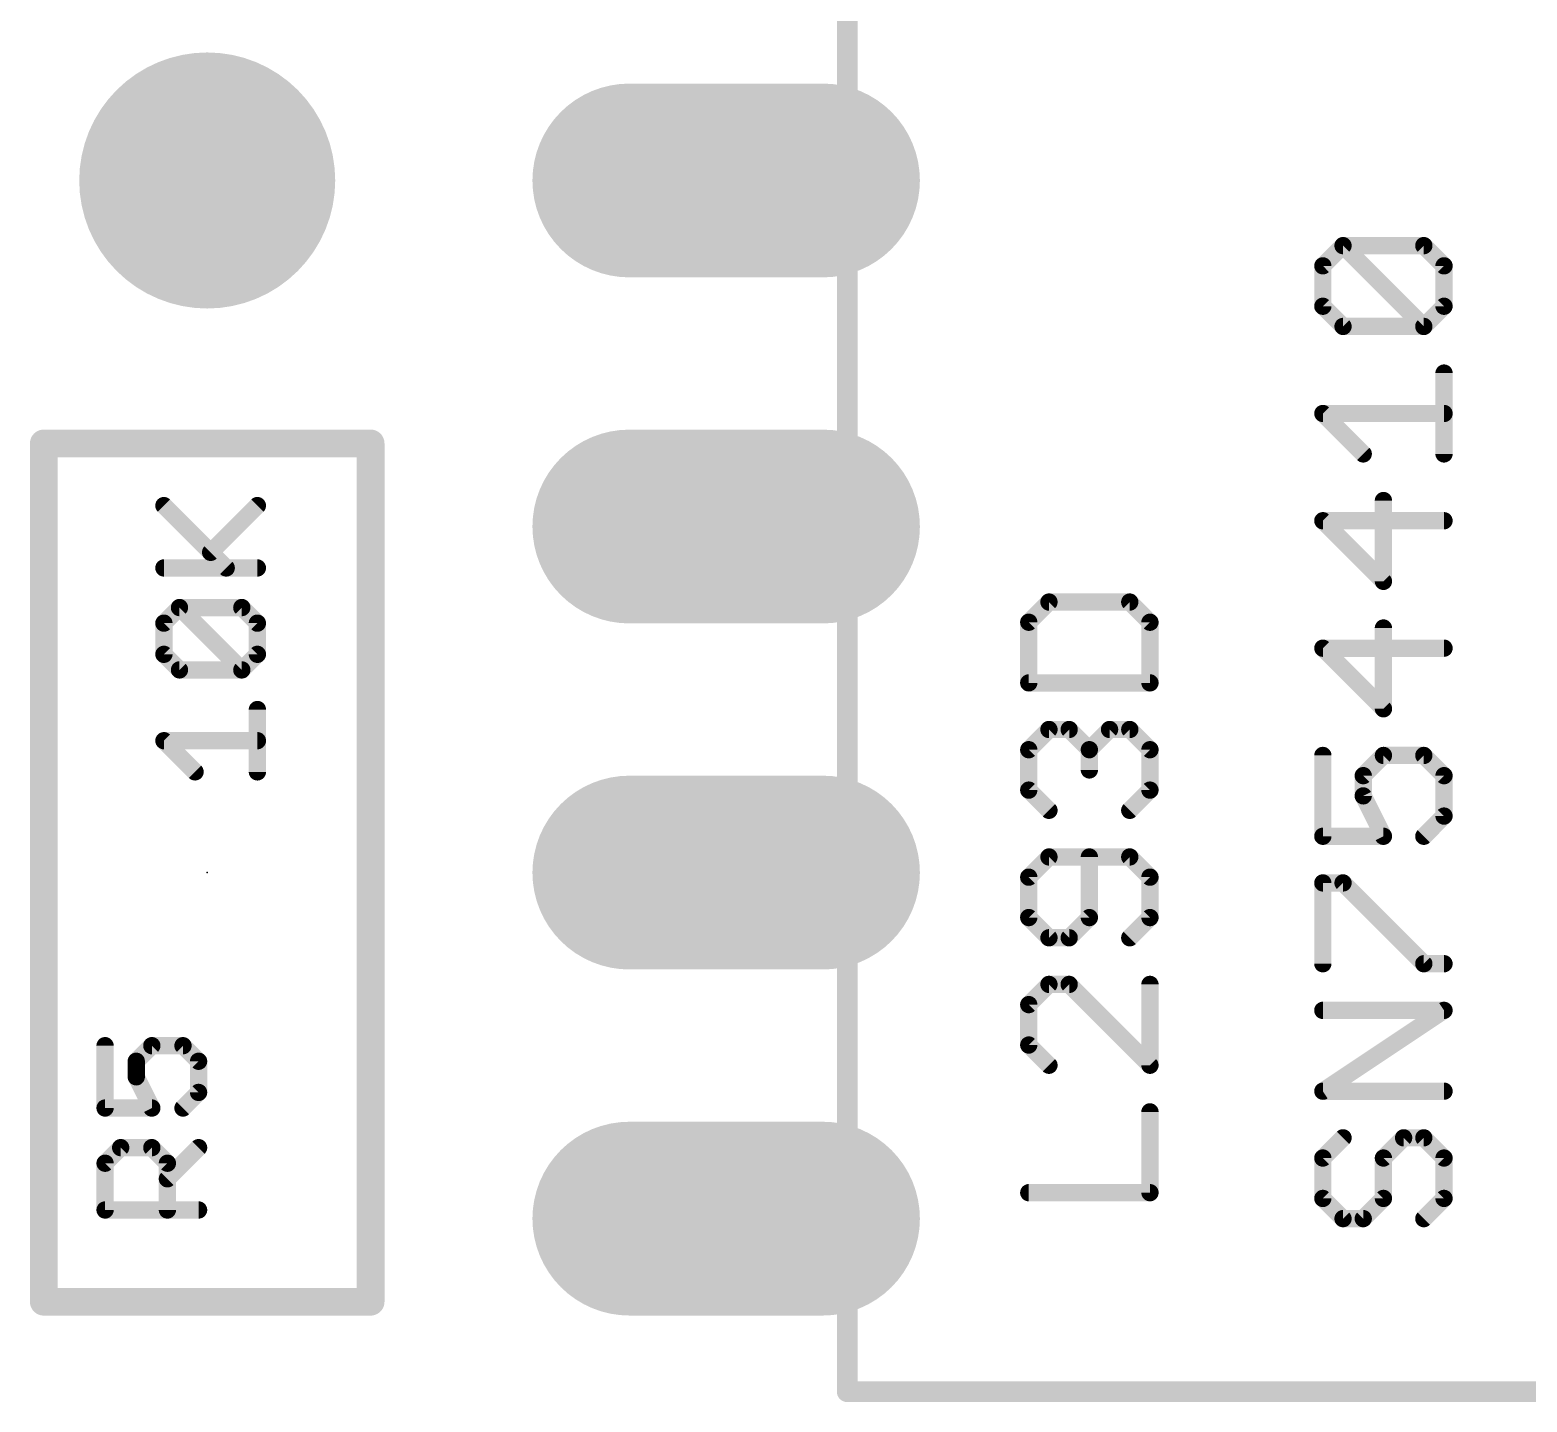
# Model space of a CAD drawing. Extents: x 0 to 3.5, y 0 to 1.5.
# Drawn here: x 1.8738 to 2.3065, y 0.347 to 0.7435 of the extents above; entities that cross this region are included whole.
import ezdxf

# ---------------------------------------------------------------- set-up
doc = ezdxf.new("R2010")
doc.units = 0
for name, color, linetype in [('17', 82, 'CONTINUOUS'), ('21', 253, 'CONTINUOUS'), ('23', 7, 'CONTINUOUS'), ('25', 253, 'CONTINUOUS'), ('27', 253, 'CONTINUOUS')]:
    doc.layers.add(name, color=color, linetype=linetype)

# ---------------------------------------------------------------- blocks, each defined once
blk = doc.blocks.new('ROUNDP')
at = {"const_width": 0.5}
blk.add_lwpolyline([(0, -0.25, 1), (0, 0.25, 1), (0, -0.25)], format="xyb", dxfattribs=at)
blk = doc.blocks.new('LONGP100')
at = {"const_width": 1}
blk.add_lwpolyline([(-0.5, 0), (0.5, 0)], dxfattribs=at)
at = {"const_width": 0.5}
for points in [[(-0.5, 0.25, 1), (-0.5, -0.25)], [(0.5, -0.25, 1), (0.5, 0.25)]]:
    blk.add_lwpolyline(points, format="xyb", dxfattribs=at)

msp = doc.modelspace()

# ---------------------------------------------------------------- linework, layer by layer
at = {"layer": '21'}
for points, const_width in [([(2.11, 1.15), (2.11, 0.35)], 0.006), ([(1.877756, 0.375984), (1.877756, 0.624016)], 0.008), ([(1.877756, 0.624016), (1.972244, 0.624016)], 0.008), ([(1.972244, 0.624016), (1.972244, 0.375984)], 0.008), ([(1.930492, 0.588035), (1.912477, 0.60605)], 0.005), ([(1.925989, 0.592539), (1.9395, 0.60605)], 0.005), ([(1.912477, 0.588035), (1.9395, 0.588035)], 0.005), ([(1.912477, 0.572081), (1.916981, 0.576585)], 0.005), ([(1.916981, 0.576585), (1.934996, 0.576585)], 0.005), ([(1.934996, 0.55857), (1.916981, 0.576585)], 0.005), ([(1.934996, 0.576585), (1.9395, 0.572081)], 0.005), ([(1.912477, 0.563073), (1.912477, 0.572081)], 0.005), ([(1.9395, 0.572081), (1.9395, 0.563073)], 0.005), ([(1.916981, 0.55857), (1.912477, 0.563073)], 0.005), ([(1.9395, 0.563073), (1.934996, 0.55857)], 0.005), ([(1.934996, 0.55857), (1.916981, 0.55857)], 0.005), ([(1.9395, 0.529104), (1.9395, 0.54712)], 0.005), ([(1.921485, 0.529104), (1.912477, 0.538112)], 0.005), ([(1.912477, 0.538112), (1.9395, 0.538112)], 0.005), ([(1.972244, 0.375984), (1.877756, 0.375984)], 0.008), ([(2.34, 0.35), (2.11, 0.35)], 0.006)]:
    msp.add_lwpolyline(points, dxfattribs=dict(at, const_width=const_width))
for points, const_width in [([(1.879756, 0.624016, 1), (1.875756, 0.624016)], 0.004), ([(1.877756, 0.626016, 1), (1.877756, 0.622016)], 0.004), ([(1.974244, 0.624016, 1), (1.970244, 0.624016)], 0.004), ([(1.972244, 0.622016, 1), (1.972244, 0.626016)], 0.004), ([(1.913361, 0.606934, 1), (1.911593, 0.605166)], 0.0025), ([(1.940384, 0.605166, 1), (1.938616, 0.606934)], 0.0025), ([(1.925105, 0.593423, 1), (1.926872, 0.591655)], 0.0025), ([(1.912477, 0.589285, 1), (1.912477, 0.586785)], 0.0025), ([(1.929608, 0.587151, 1), (1.931376, 0.588919)], 0.0025), ([(1.9395, 0.586785, 1), (1.9395, 0.589285)], 0.0025), ([(1.916981, 0.577835, 1), (1.916981, 0.575335)], 0.0025), ([(1.917865, 0.577469, 1), (1.916097, 0.575701)], 0.0025), ([(1.917865, 0.575701, 1), (1.916097, 0.577469)], 0.0025), ([(1.93588, 0.577469, 1), (1.934112, 0.575701)], 0.0025), ([(1.934996, 0.575335, 1), (1.934996, 0.577835)], 0.0025), ([(1.913727, 0.572081, 1), (1.911227, 0.572081)], 0.0025), ([(1.911593, 0.572965, 1), (1.913361, 0.571197)], 0.0025), ([(1.94075, 0.572081, 1), (1.93825, 0.572081)], 0.0025), ([(1.938616, 0.571197, 1), (1.940384, 0.572965)], 0.0025), ([(1.913361, 0.563957, 1), (1.911593, 0.56219)], 0.0025), ([(1.911227, 0.563073, 1), (1.913727, 0.563073)], 0.0025), ([(1.93825, 0.563073, 1), (1.94075, 0.563073)], 0.0025), ([(1.940384, 0.56219, 1), (1.938616, 0.563957)], 0.0025), ([(1.916981, 0.55982, 1), (1.916981, 0.55732)], 0.0025), ([(1.916097, 0.557686, 1), (1.917865, 0.559454)], 0.0025), ([(1.934112, 0.559454, 1), (1.93588, 0.557686)], 0.0025), ([(1.934112, 0.557686, 1), (1.93588, 0.559454)], 0.0025), ([(1.934996, 0.55732, 1), (1.934996, 0.55982)], 0.0025), ([(1.94075, 0.54712, 1), (1.93825, 0.54712)], 0.0025), ([(1.913361, 0.538996, 1), (1.911593, 0.537228)], 0.0025), ([(1.912477, 0.539362, 1), (1.912477, 0.536862)], 0.0025), ([(1.9395, 0.536862, 1), (1.9395, 0.539362)], 0.0025), ([(1.920601, 0.528221, 1), (1.922369, 0.529988)], 0.0025), ([(1.93825, 0.529104, 1), (1.94075, 0.529104)], 0.0025), ([(1.877756, 0.377984, 1), (1.877756, 0.373984)], 0.004), ([(1.875756, 0.375984, 1), (1.879756, 0.375984)], 0.004), ([(1.970244, 0.375984, 1), (1.974244, 0.375984)], 0.004), ([(1.972244, 0.373984, 1), (1.972244, 0.377984)], 0.004), ([(2.11, 0.3515, 1), (2.11, 0.3485)], 0.003), ([(2.1085, 0.35, 1), (2.1115, 0.35)], 0.003)]:
    msp.add_lwpolyline(points, format="xyb", dxfattribs=dict(at, const_width=const_width))
at = {"layer": '23'}
msp.add_point((1.925, 0.5), dxfattribs=at)
at = {"layer": '25', "const_width": 0.005}
for points in [[(2.24747, 0.675335), (2.253308, 0.681173)], [(2.253308, 0.681173), (2.276662, 0.681173)], [(2.276662, 0.65782), (2.253308, 0.681173)], [(2.276662, 0.681173), (2.2825, 0.675335)], [(2.24747, 0.663658), (2.24747, 0.675335)], [(2.2825, 0.675335), (2.2825, 0.663658)], [(2.253308, 0.65782), (2.24747, 0.663658)], [(2.2825, 0.663658), (2.276662, 0.65782)], [(2.276662, 0.65782), (2.253308, 0.65782)], [(2.2825, 0.620989), (2.2825, 0.644342)], [(2.259147, 0.620989), (2.24747, 0.632665)], [(2.24747, 0.632665), (2.2825, 0.632665)], [(2.264985, 0.584157), (2.264985, 0.60751)], [(2.2825, 0.601672), (2.24747, 0.601672)], [(2.24747, 0.601672), (2.264985, 0.584157)], [(2.264985, 0.547326), (2.264985, 0.570679)], [(2.2825, 0.564841), (2.24747, 0.564841)], [(2.24747, 0.564841), (2.264985, 0.547326)], [(2.24747, 0.533848), (2.24747, 0.510494)], [(2.259147, 0.528009), (2.264985, 0.533848)], [(2.264985, 0.533848), (2.276662, 0.533848)], [(2.276662, 0.533848), (2.2825, 0.528009)], [(2.259147, 0.522171), (2.259147, 0.528009)], [(2.2825, 0.528009), (2.2825, 0.516333)], [(2.264985, 0.510494), (2.259147, 0.522171)], [(2.2825, 0.516333), (2.276662, 0.510494)], [(2.24747, 0.510494), (2.264985, 0.510494)], [(2.24747, 0.473663), (2.24747, 0.497016)], [(2.24747, 0.497016), (2.253308, 0.497016)], [(2.253308, 0.497016), (2.276662, 0.473663)], [(2.276662, 0.473663), (2.2825, 0.473663)], [(2.24747, 0.436831), (2.2825, 0.460185)], [(2.2825, 0.460185), (2.24747, 0.460185)], [(1.895477, 0.449981), (1.895477, 0.431965)], [(1.904485, 0.445477), (1.908989, 0.449981)], [(1.908989, 0.449981), (1.917996, 0.449981)], [(1.917996, 0.449981), (1.9225, 0.445477)], [(1.904485, 0.440973), (1.904485, 0.445477)], [(1.9225, 0.445477), (1.9225, 0.436469)], [(1.908989, 0.431965), (1.904485, 0.440973)], [(1.9225, 0.436469), (1.917996, 0.431965)], [(2.2825, 0.436831), (2.24747, 0.436831)], [(1.895477, 0.431965), (1.908989, 0.431965)], [(2.253308, 0.423353), (2.24747, 0.417515)], [(2.264985, 0.417515), (2.270823, 0.423353)], [(2.270823, 0.423353), (2.276662, 0.423353)], [(2.276662, 0.423353), (2.2825, 0.417515)], [(1.895477, 0.416011), (1.899981, 0.420515)], [(1.899981, 0.420515), (1.908989, 0.420515)], [(1.908989, 0.420515), (1.913492, 0.416011)], [(1.913492, 0.411508), (1.9225, 0.420515)], [(2.24747, 0.417515), (2.24747, 0.405838)], [(2.264985, 0.405838), (2.264985, 0.417515)], [(2.2825, 0.417515), (2.2825, 0.405838)], [(1.895477, 0.4025), (1.895477, 0.416011)], [(1.913492, 0.416011), (1.913492, 0.4025)], [(2.24747, 0.405838), (2.253308, 0.4)], [(2.259147, 0.4), (2.264985, 0.405838)], [(2.2825, 0.405838), (2.276662, 0.4)], [(1.9225, 0.4025), (1.895477, 0.4025)], [(2.253308, 0.4), (2.259147, 0.4)]]:
    msp.add_lwpolyline(points, dxfattribs=at)
at = {"layer": '25', "const_width": 0.0025}
for points in [[(2.253308, 0.682423, 1), (2.253308, 0.679923)], [(2.254192, 0.682057, 1), (2.252425, 0.680289)], [(2.254192, 0.680289, 1), (2.252425, 0.682057)], [(2.277546, 0.682057, 1), (2.275778, 0.680289)], [(2.276662, 0.679923, 1), (2.276662, 0.682423)], [(2.24872, 0.675335, 1), (2.24622, 0.675335)], [(2.246586, 0.676219, 1), (2.248354, 0.674451)], [(2.28375, 0.675335, 1), (2.28125, 0.675335)], [(2.281616, 0.674451, 1), (2.283384, 0.676219)], [(2.248354, 0.664542, 1), (2.246586, 0.662774)], [(2.24622, 0.663658, 1), (2.24872, 0.663658)], [(2.28125, 0.663658, 1), (2.28375, 0.663658)], [(2.283384, 0.662774, 1), (2.281616, 0.664542)], [(2.253308, 0.65907, 1), (2.253308, 0.65657)], [(2.252425, 0.656936, 1), (2.254192, 0.658704)], [(2.275778, 0.658704, 1), (2.277546, 0.656936)], [(2.275778, 0.656936, 1), (2.277546, 0.658704)], [(2.276662, 0.65657, 1), (2.276662, 0.65907)], [(2.28375, 0.644342, 1), (2.28125, 0.644342)], [(2.248354, 0.633549, 1), (2.246586, 0.631781)], [(2.24747, 0.633915, 1), (2.24747, 0.631415)], [(2.2825, 0.631415, 1), (2.2825, 0.633915)], [(2.258263, 0.620105, 1), (2.260031, 0.621873)], [(2.28125, 0.620989, 1), (2.28375, 0.620989)], [(2.266235, 0.60751, 1), (2.263735, 0.60751)], [(2.24747, 0.602922, 1), (2.24747, 0.600422)], [(2.248354, 0.602556, 1), (2.246586, 0.600788)], [(2.2825, 0.600422, 1), (2.2825, 0.602922)], [(2.263735, 0.584157, 1), (2.266235, 0.584157)], [(2.264101, 0.583273, 1), (2.265869, 0.585041)], [(2.266235, 0.570679, 1), (2.263735, 0.570679)], [(2.24747, 0.566091, 1), (2.24747, 0.563591)], [(2.248354, 0.565725, 1), (2.246586, 0.563957)], [(2.2825, 0.563591, 1), (2.2825, 0.566091)], [(2.263735, 0.547326, 1), (2.266235, 0.547326)], [(2.264101, 0.546442, 1), (2.265869, 0.54821)], [(2.24872, 0.533848, 1), (2.24622, 0.533848)], [(2.264985, 0.535098, 1), (2.264985, 0.532598)], [(2.265869, 0.532964, 1), (2.264101, 0.534731)], [(2.277546, 0.534731, 1), (2.275778, 0.532964)], [(2.276662, 0.532598, 1), (2.276662, 0.535098)], [(2.260397, 0.528009, 1), (2.257897, 0.528009)], [(2.258263, 0.528893, 1), (2.260031, 0.527125)], [(2.28375, 0.528009, 1), (2.28125, 0.528009)], [(2.281616, 0.527125, 1), (2.283384, 0.528893)], [(2.260265, 0.52273, 1), (2.258029, 0.521612)], [(2.257897, 0.522171, 1), (2.260397, 0.522171)], [(2.28125, 0.516333, 1), (2.28375, 0.516333)], [(2.283384, 0.515449, 1), (2.281616, 0.517216)], [(2.24747, 0.511744, 1), (2.24747, 0.509244)], [(2.24622, 0.510494, 1), (2.24872, 0.510494)], [(2.263867, 0.509935, 1), (2.266103, 0.511053)], [(2.264985, 0.509244, 1), (2.264985, 0.511744)], [(2.275778, 0.511378, 1), (2.277546, 0.50961)], [(2.24872, 0.497016, 1), (2.24622, 0.497016)], [(2.24747, 0.498266, 1), (2.24747, 0.495766)], [(2.254192, 0.4979, 1), (2.252425, 0.496132)], [(2.253308, 0.495766, 1), (2.253308, 0.498266)], [(2.276662, 0.474913, 1), (2.276662, 0.472413)], [(2.2825, 0.472413, 1), (2.2825, 0.474913)], [(2.24622, 0.473663, 1), (2.24872, 0.473663)], [(2.275778, 0.472779, 1), (2.277546, 0.474547)], [(2.24747, 0.461435, 1), (2.24747, 0.458935)], [(2.283193, 0.459145, 1), (2.281807, 0.461225)], [(2.2825, 0.458935, 1), (2.2825, 0.461435)], [(1.896727, 0.449981, 1), (1.894227, 0.449981)], [(1.908989, 0.451231, 1), (1.908989, 0.448731)], [(1.909872, 0.449097, 1), (1.908105, 0.450864)], [(1.91888, 0.450864, 1), (1.917112, 0.449097)], [(1.917996, 0.448731, 1), (1.917996, 0.451231)], [(1.905735, 0.445477, 1), (1.903235, 0.445477)], [(1.903601, 0.446361, 1), (1.905369, 0.444593)], [(1.92375, 0.445477, 1), (1.92125, 0.445477)], [(1.921616, 0.444593, 1), (1.923384, 0.44636)], [(1.905603, 0.441532, 1), (1.903367, 0.440414)], [(1.903235, 0.440973, 1), (1.905735, 0.440973)], [(1.92125, 0.436469, 1), (1.92375, 0.436469)], [(1.923384, 0.435585, 1), (1.921616, 0.437353)], [(2.24747, 0.438081, 1), (2.24747, 0.435581)], [(2.246777, 0.437872, 1), (2.248163, 0.435791)], [(2.2825, 0.435581, 1), (2.2825, 0.438081)], [(1.895477, 0.433215, 1), (1.895477, 0.430715)], [(1.894227, 0.431965, 1), (1.896727, 0.431965)], [(1.907871, 0.431406, 1), (1.910107, 0.432524)], [(1.908989, 0.430715, 1), (1.908989, 0.433215)], [(1.917112, 0.432849, 1), (1.91888, 0.431081)], [(2.254192, 0.422469, 1), (2.252425, 0.424237)], [(2.270823, 0.424603, 1), (2.270823, 0.422103)], [(2.271707, 0.422469, 1), (2.26994, 0.424237)], [(2.277546, 0.424237, 1), (2.275778, 0.422469)], [(2.276662, 0.422103, 1), (2.276662, 0.424603)], [(1.899981, 0.421765, 1), (1.899981, 0.419265)], [(1.900865, 0.419632, 1), (1.899097, 0.421399)], [(1.909872, 0.421399, 1), (1.908105, 0.419632)], [(1.908989, 0.419265, 1), (1.908989, 0.421765)], [(1.923384, 0.419632, 1), (1.921616, 0.421399)], [(2.24872, 0.417515, 1), (2.24622, 0.417515)], [(2.266235, 0.417515, 1), (2.263735, 0.417515)], [(2.28375, 0.417515, 1), (2.28125, 0.417515)], [(1.896727, 0.416011, 1), (1.894227, 0.416011)], [(1.894593, 0.416895, 1), (1.896361, 0.415128)], [(1.914742, 0.416011, 1), (1.912242, 0.416011)], [(1.912608, 0.415128, 1), (1.914376, 0.416895)], [(2.246586, 0.418399, 1), (2.248354, 0.416631)], [(2.264101, 0.418399, 1), (2.265869, 0.416631)], [(2.281616, 0.416631, 1), (2.283384, 0.418399)], [(1.912608, 0.412392, 1), (1.914376, 0.410624)], [(2.248354, 0.406722, 1), (2.246586, 0.404954)], [(2.24622, 0.405838, 1), (2.24872, 0.405838)], [(2.263735, 0.405838, 1), (2.266235, 0.405838)], [(2.265869, 0.404954, 1), (2.264101, 0.406722)], [(2.28125, 0.405838, 1), (2.28375, 0.405838)], [(2.283384, 0.404954, 1), (2.281616, 0.406722)], [(1.895477, 0.40375, 1), (1.895477, 0.40125)], [(1.894227, 0.4025, 1), (1.896727, 0.4025)], [(1.912242, 0.4025, 1), (1.914742, 0.4025)], [(1.9225, 0.40125, 1), (1.9225, 0.40375)], [(2.253308, 0.40125, 1), (2.253308, 0.39875)], [(2.259147, 0.39875, 1), (2.259147, 0.40125)], [(2.252425, 0.399116, 1), (2.254192, 0.400884)], [(2.258263, 0.400884, 1), (2.260031, 0.399116)], [(2.275778, 0.400884, 1), (2.277546, 0.399116)]]:
    msp.add_lwpolyline(points, format="xyb", dxfattribs=at)
at = {"layer": '27', "const_width": 0.005}
for points in [[(2.168308, 0.578179), (2.16247, 0.572341)], [(2.191662, 0.578179), (2.168308, 0.578179)], [(2.1975, 0.572341), (2.191662, 0.578179)], [(2.16247, 0.572341), (2.16247, 0.554826)], [(2.1975, 0.554826), (2.1975, 0.572341)], [(2.16247, 0.554826), (2.1975, 0.554826)], [(2.16247, 0.535509), (2.168308, 0.541348)], [(2.168308, 0.541348), (2.174147, 0.541348)], [(2.174147, 0.541348), (2.179985, 0.535509)], [(2.179985, 0.535509), (2.185823, 0.541348)], [(2.185823, 0.541348), (2.191662, 0.541348)], [(2.191662, 0.541348), (2.1975, 0.535509)], [(2.16247, 0.523833), (2.16247, 0.535509)], [(2.179985, 0.535509), (2.179985, 0.529671)], [(2.1975, 0.535509), (2.1975, 0.523833)], [(2.168308, 0.517994), (2.16247, 0.523833)], [(2.1975, 0.523833), (2.191662, 0.517994)], [(2.168308, 0.504516), (2.16247, 0.498678)], [(2.191662, 0.504516), (2.168308, 0.504516)], [(2.179985, 0.487001), (2.179985, 0.504516)], [(2.1975, 0.498678), (2.191662, 0.504516)], [(2.16247, 0.498678), (2.16247, 0.487001)], [(2.1975, 0.487001), (2.1975, 0.498678)], [(2.16247, 0.487001), (2.168308, 0.481163)], [(2.174147, 0.481163), (2.179985, 0.487001)], [(2.191662, 0.481163), (2.1975, 0.487001)], [(2.168308, 0.481163), (2.174147, 0.481163)], [(2.168308, 0.467685), (2.16247, 0.461846)], [(2.174147, 0.467685), (2.168308, 0.467685)], [(2.1975, 0.444331), (2.174147, 0.467685)], [(2.1975, 0.467685), (2.1975, 0.444331)], [(2.16247, 0.461846), (2.16247, 0.45017)], [(2.16247, 0.45017), (2.168308, 0.444331)], [(2.1975, 0.4075), (2.1975, 0.430853)], [(2.16247, 0.4075), (2.1975, 0.4075)]]:
    msp.add_lwpolyline(points, dxfattribs=at)
at = {"layer": '27', "const_width": 0.0025}
for points in [[(2.168308, 0.579429, 1), (2.168308, 0.576929)], [(2.169192, 0.577295, 1), (2.167425, 0.579063)], [(2.192546, 0.579063, 1), (2.190778, 0.577295)], [(2.191662, 0.576929, 1), (2.191662, 0.579429)], [(2.16372, 0.572341, 1), (2.16122, 0.572341)], [(2.161586, 0.573225, 1), (2.163354, 0.571457)], [(2.19875, 0.572341, 1), (2.19625, 0.572341)], [(2.196616, 0.571457, 1), (2.198384, 0.573225)], [(2.16247, 0.556076, 1), (2.16247, 0.553576)], [(2.16122, 0.554826, 1), (2.16372, 0.554826)], [(2.19625, 0.554826, 1), (2.19875, 0.554826)], [(2.1975, 0.553576, 1), (2.1975, 0.556076)], [(2.168308, 0.542598, 1), (2.168308, 0.540098)], [(2.169192, 0.540464, 1), (2.167425, 0.542231)], [(2.175031, 0.542231, 1), (2.173263, 0.540464)], [(2.174147, 0.540098, 1), (2.174147, 0.542598)], [(2.185823, 0.542598, 1), (2.185823, 0.540098)], [(2.186707, 0.540464, 1), (2.18494, 0.542231)], [(2.192546, 0.542231, 1), (2.190778, 0.540464)], [(2.191662, 0.540098, 1), (2.191662, 0.542598)], [(2.16372, 0.535509, 1), (2.16122, 0.535509)], [(2.161586, 0.536393, 1), (2.163354, 0.534625)], [(2.181235, 0.535509, 1), (2.178735, 0.535509)], [(2.179101, 0.536393, 1), (2.180869, 0.534625)], [(2.179101, 0.534625, 1), (2.180869, 0.536393)], [(2.19875, 0.535509, 1), (2.19625, 0.535509)], [(2.196616, 0.534625, 1), (2.198384, 0.536393)], [(2.178735, 0.529671, 1), (2.181235, 0.529671)], [(2.163354, 0.524716, 1), (2.161586, 0.522949)], [(2.16122, 0.523833, 1), (2.16372, 0.523833)], [(2.19625, 0.523833, 1), (2.19875, 0.523833)], [(2.198384, 0.522949, 1), (2.196616, 0.524716)], [(2.167425, 0.51711, 1), (2.169192, 0.518878)], [(2.190778, 0.518878, 1), (2.192546, 0.51711)], [(2.168308, 0.505766, 1), (2.168308, 0.503266)], [(2.169192, 0.503632, 1), (2.167425, 0.5054)], [(2.181235, 0.504516, 1), (2.178735, 0.504516)], [(2.192546, 0.5054, 1), (2.190778, 0.503632)], [(2.191662, 0.503266, 1), (2.191662, 0.505766)], [(2.16372, 0.498678, 1), (2.16122, 0.498678)], [(2.161586, 0.499562, 1), (2.163354, 0.497794)], [(2.19875, 0.498678, 1), (2.19625, 0.498678)], [(2.196616, 0.497794, 1), (2.198384, 0.499562)], [(2.163354, 0.487885, 1), (2.161586, 0.486117)], [(2.180869, 0.486117, 1), (2.179101, 0.487885)], [(2.198384, 0.486117, 1), (2.196616, 0.487885)], [(2.16122, 0.487001, 1), (2.16372, 0.487001)], [(2.178735, 0.487001, 1), (2.181235, 0.487001)], [(2.19625, 0.487001, 1), (2.19875, 0.487001)], [(2.168308, 0.482413, 1), (2.168308, 0.479913)], [(2.167425, 0.480279, 1), (2.169192, 0.482047)], [(2.173263, 0.482047, 1), (2.175031, 0.480279)], [(2.174147, 0.479913, 1), (2.174147, 0.482413)], [(2.190778, 0.482047, 1), (2.192546, 0.480279)], [(2.168308, 0.468935, 1), (2.168308, 0.466435)], [(2.169192, 0.466801, 1), (2.167425, 0.468569)], [(2.175031, 0.468569, 1), (2.173263, 0.466801)], [(2.174147, 0.466435, 1), (2.174147, 0.468935)], [(2.19875, 0.467685, 1), (2.19625, 0.467685)], [(2.16372, 0.461846, 1), (2.16122, 0.461846)], [(2.161586, 0.46273, 1), (2.163354, 0.460962)], [(2.163354, 0.451054, 1), (2.161586, 0.449286)], [(2.16122, 0.45017, 1), (2.16372, 0.45017)], [(2.167425, 0.443448, 1), (2.169192, 0.445215)], [(2.196616, 0.443448, 1), (2.198384, 0.445215)], [(2.19625, 0.444331, 1), (2.19875, 0.444331)], [(2.19875, 0.430853, 1), (2.19625, 0.430853)], [(2.16247, 0.40875, 1), (2.16247, 0.40625)], [(2.19625, 0.4075, 1), (2.19875, 0.4075)], [(2.1975, 0.40625, 1), (2.1975, 0.40875)]]:
    msp.add_lwpolyline(points, format="xyb", dxfattribs=at)

# ---------------------------------------------------------------- block references
at = {"layer": '17', "xscale": 0.074, "yscale": 0.074, "rotation": 90}
msp.add_blockref('ROUNDP', (1.925, 0.7), dxfattribs=at)
msp.add_blockref('ROUNDP', (1.925, 0.7), dxfattribs=at)
at = {"layer": '17', "xscale": 0.056, "yscale": 0.056}
for p in [(2.075, 0.7), (2.075, 0.7), (2.075, 0.6), (2.075, 0.6), (2.075, 0.5), (2.075, 0.5), (2.075, 0.4), (2.075, 0.4)]:
    msp.add_blockref('LONGP100', p, dxfattribs=at)

doc.saveas('drawing.dxf')
